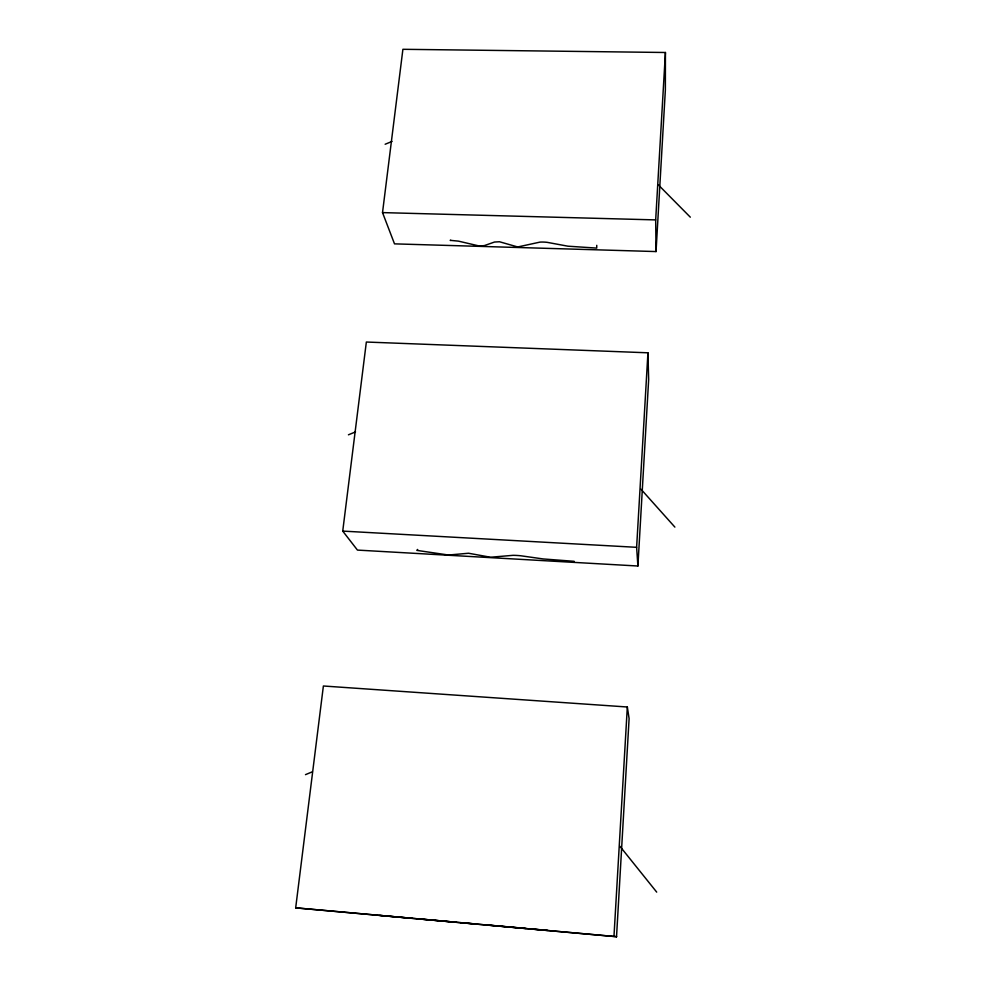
<?xml version="1.0" encoding="UTF-8"?>
<svg xmlns="http://www.w3.org/2000/svg" width="986" height="986" viewBox="0 0 986 986"><rect width="100%" height="100%" fill="white"/><g stroke="black" fill="none" stroke-linecap="round" stroke-linejoin="round"><path stroke-width="1.48" d="M665.427 52.492L665.365 89.948L656.035 251.566L394.511 243.862L382.519 212.606L402.904 49.3L665.427 52.492L655.678 219.903L656.035 251.566M596.752 245.329L596.727 248.102L567.936 246.192L547.119 242.334A19.375 8.714 4.7 0 0 539.983 242.112L517.712 246.968L499.483 241.755L494.516 242.038L484.397 245.588L479.578 246.081L458.404 241.126L450.158 240.337L450.885 240.387M616.533 936.7L629.105 718.584L627.33 706.999L323.383 685.997L295.677 907.86L616.533 936.7L295.677 907.86M637.905 566.013L648.665 379.474L647.938 352.803L366.348 342.031L342.734 531.097L357.45 550.089L637.905 566.013L636.623 547.316L647.938 352.803M613.982 936.232L627.33 706.999M417.657 549.436L416.782 550.373L448.556 555.032L468.547 553.245L490.498 557.238L513.077 555.328A20.829 5.09 4.9 0 1 520.744 555.771L543.212 558.951L574.16 561.317M305.487 774.651L312.377 771.792M348.428 434.814L355.539 431.893M385.144 144.239L392.046 141.454M382.519 212.606L655.678 219.903M342.734 531.097L636.623 547.316M416.523 918.718L428.836 919.79M474.574 923.857L460.635 922.649M379.783 915.415L412.074 918.323M433.335 920.184L456.148 922.255M486.061 924.88L526.043 928.467M530.801 928.898L547.563 930.39M658.5 185.035L690.323 217.179M641.023 489.253L674.88 527.103M619.837 846.173L656.701 892.12"/></g></svg>
